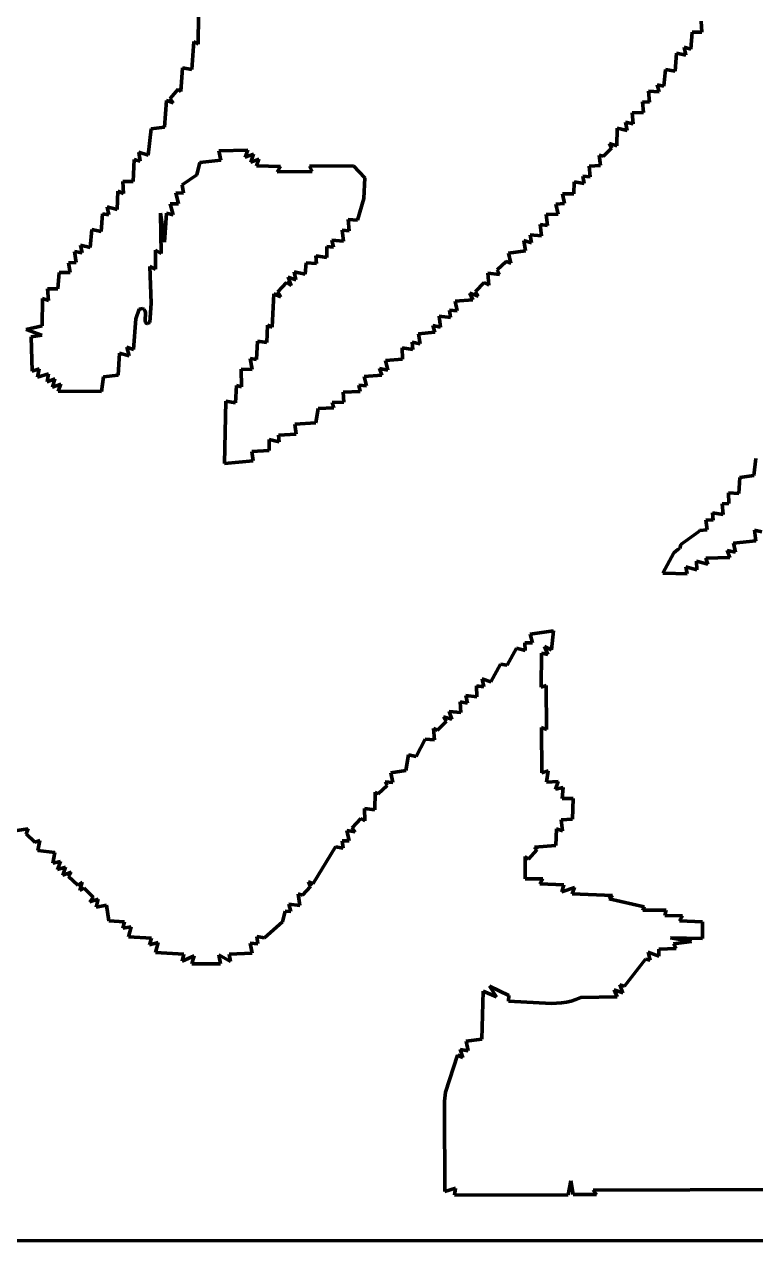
# Model space of a CAD drawing. Header units: millimetres. Extents: x 0 to 11.1, y 0 to 11.1.
# Drawn here: x 2.111 to 4.007, y 0 to 3.152 of the extents above; entities that cross this region are included whole.
import ezdxf

# ---------------------------------------------------------------- set-up
doc = ezdxf.new("R2010")
doc.units = ezdxf.units.MM
doc.layers.add('color#000000ff', color=7, linetype='CONTINUOUS', lineweight=100)
doc.layers.add('color#ffffffff', color=7, linetype='CONTINUOUS', lineweight=100)

msp = doc.modelspace()

# ---------------------------------------------------------------- linework, layer by layer
at = {"layer": 'color#000000ff'}
for p, q in [((2.5628, 3.1776), (2.5618, 3.1009)), ((3.8675, 3.1325), (3.8661, 3.1602)), ((3.839, 3.0881), (3.8425, 3.1321)), ((3.8425, 3.1321), (3.8675, 3.1325)), ((2.5502, 3.108), (2.545, 3.0353)), ((2.5618, 3.1009), (2.5502, 3.108)), ((3.8261, 3.0724), (3.8216, 3.0931)), ((3.8216, 3.0931), (3.839, 3.0881)), ((3.7983, 3.0312), (3.8024, 3.0777)), ((3.8024, 3.0777), (3.8261, 3.0724)), ((2.5213, 3.0397), (2.5171, 2.9787)), ((2.545, 3.0353), (2.5213, 3.0397)), ((3.7694, 2.9921), (3.7738, 3.0351)), ((3.7738, 3.0351), (3.7983, 3.0312)), ((3.7574, 2.9777), (3.7524, 2.9959)), ((3.7524, 2.9959), (3.7694, 2.9921)), ((2.51, 2.9847), (2.4891, 2.9604)), ((2.5171, 2.9787), (2.51, 2.9847)), ((3.7321, 2.9503), (3.7292, 2.9795)), ((3.7292, 2.9795), (3.7574, 2.9777)), ((2.4796, 2.9548), (2.4746, 2.8856)), ((2.4966, 2.949), (2.4796, 2.9548)), ((2.4891, 2.9604), (2.4966, 2.949)), ((3.7166, 2.9239), (3.7141, 2.9514)), ((3.7141, 2.9514), (3.7321, 2.9503)), ((3.6868, 2.9229), (3.7166, 2.9239)), ((3.6901, 2.8942), (3.6868, 2.9229)), ((2.4397, 2.8813), (2.4326, 2.8131)), ((2.4746, 2.8856), (2.4397, 2.8813)), ((3.6471, 2.8378), (3.6487, 2.883)), ((3.6487, 2.883), (3.6741, 2.8774)), ((3.6741, 2.8774), (3.6702, 2.8984)), ((3.6702, 2.8984), (3.6901, 2.8942)), ((3.634, 2.8317), (3.6283, 2.8437)), ((3.6283, 2.8437), (3.6471, 2.8378)), ((2.4326, 2.8131), (2.4084, 2.8208)), ((2.4084, 2.8208), (2.4118, 2.7981)), ((2.6156, 2.8248), (2.6909, 2.8263)), ((2.6206, 2.8006), (2.6156, 2.8248)), ((2.6909, 2.8263), (2.6837, 2.8083)), ((2.6837, 2.8083), (2.7049, 2.8161)), ((2.7049, 2.8161), (2.6981, 2.7952)), ((3.605, 2.7863), (3.6012, 2.8134)), ((3.6012, 2.8134), (3.6125, 2.8105)), ((3.6125, 2.8105), (3.634, 2.8317)), ((2.3962, 2.8025), (2.3929, 2.7448)), ((2.4118, 2.7981), (2.3962, 2.8025)), ((2.5588, 2.762), (2.566, 2.794)), ((2.566, 2.794), (2.6206, 2.8006)), ((2.6981, 2.7952), (2.7188, 2.8033)), ((2.7188, 2.8033), (2.7128, 2.7858)), ((2.7128, 2.7858), (2.7749, 2.7843)), ((2.7749, 2.7843), (2.7668, 2.7698)), ((2.8505, 2.7851), (2.9646, 2.7859)), ((2.8571, 2.7706), (2.8505, 2.7851)), ((2.9646, 2.7859), (2.9943, 2.7549)), ((3.5753, 2.7844), (3.605, 2.7863)), ((3.578, 2.7569), (3.5753, 2.7844)), ((2.3929, 2.7448), (2.3661, 2.7449)), ((2.3661, 2.7449), (2.3682, 2.7143)), ((2.52, 2.7364), (2.5588, 2.762)), ((2.7668, 2.7698), (2.8571, 2.7706)), ((2.9943, 2.7549), (2.9917, 2.7006)), ((3.5361, 2.7135), (3.5365, 2.7442)), ((3.5365, 2.7442), (3.5631, 2.7396)), ((3.5631, 2.7396), (3.5594, 2.7587)), ((3.5594, 2.7587), (3.578, 2.7569)), ((2.3538, 2.7196), (2.3522, 2.6723)), ((2.3682, 2.7143), (2.3538, 2.7196)), ((2.511, 2.6868), (2.504, 2.7153)), ((2.504, 2.7153), (2.5238, 2.7148)), ((2.5238, 2.7148), (2.52, 2.7364)), ((3.5061, 2.7129), (3.5361, 2.7135)), ((3.5116, 2.6882), (3.5061, 2.7129)), ((2.4969, 2.6583), (2.489, 2.6876)), ((2.489, 2.6876), (2.511, 2.6868)), ((2.9917, 2.7006), (2.9748, 2.6447)), ((3.4892, 2.6867), (3.5116, 2.6882)), ((3.4957, 2.6604), (3.4892, 2.6867)), ((2.3136, 2.661), (2.3107, 2.6157)), ((2.3306, 2.6585), (2.3136, 2.661)), ((2.3522, 2.6723), (2.3256, 2.6792)), ((2.3256, 2.6792), (2.3306, 2.6585)), ((2.466, 2.5584), (2.4639, 2.663)), ((2.4639, 2.663), (2.4726, 2.6018)), ((2.4745, 2.5881), (2.4797, 2.6633)), ((2.4797, 2.6633), (2.4969, 2.6583)), ((3.4639, 2.6594), (3.4957, 2.6604)), ((3.4675, 2.6311), (3.4639, 2.6594)), ((2.2865, 2.6205), (2.2815, 2.5744)), ((2.3107, 2.6157), (2.2865, 2.6205)), ((2.9537, 2.6176), (2.9349, 2.6188)), ((2.9349, 2.6188), (2.9383, 2.5903)), ((2.9748, 2.6447), (2.9508, 2.6467)), ((2.9508, 2.6467), (2.9537, 2.6176)), ((3.4517, 2.6041), (3.4484, 2.6336)), ((3.4484, 2.6336), (3.4675, 2.6311)), ((2.4726, 2.6018), (2.4745, 2.5881)), ((2.9383, 2.5903), (2.9087, 2.5932)), ((2.9087, 2.5932), (2.9129, 2.5745)), ((3.4104, 2.5651), (3.4061, 2.5922)), ((3.4061, 2.5922), (3.4261, 2.5858)), ((3.4261, 2.5858), (3.4225, 2.6064)), ((3.4225, 2.6064), (3.4517, 2.6041)), ((2.2612, 2.56), (2.2411, 2.5633)), ((2.2411, 2.5633), (2.2452, 2.535)), ((2.2815, 2.5744), (2.2569, 2.5802)), ((2.2569, 2.5802), (2.2612, 2.56)), ((2.4515, 2.5182), (2.4508, 2.5667)), ((2.4508, 2.5667), (2.466, 2.5584)), ((2.9129, 2.5745), (2.8951, 2.5766)), ((2.8951, 2.5766), (2.8957, 2.5479)), ((3.3669, 2.5593), (3.4104, 2.5651)), ((3.3729, 2.5332), (3.3669, 2.5593)), ((2.2452, 2.535), (2.2254, 2.5344)), ((2.2254, 2.5344), (2.2299, 2.5091)), ((2.4399, 2.4295), (2.4363, 2.5249)), ((2.4363, 2.5249), (2.4515, 2.5182)), ((2.8417, 2.5344), (2.8397, 2.5051)), ((2.8688, 2.5329), (2.8417, 2.5344)), ((2.8957, 2.5479), (2.8668, 2.552)), ((2.8668, 2.552), (2.8688, 2.5329)), ((3.3368, 2.5161), (3.3603, 2.5374)), ((3.3603, 2.5374), (3.3729, 2.5332)), ((2.2014, 2.5089), (2.1976, 2.4669)), ((2.2299, 2.5091), (2.2014, 2.5089)), ((2.8152, 2.4904), (2.7951, 2.497)), ((2.7951, 2.497), (2.8032, 2.4751)), ((2.8397, 2.5051), (2.811, 2.511)), ((2.811, 2.511), (2.8152, 2.4904)), ((3.3152, 2.4765), (3.3125, 2.5071)), ((3.3125, 2.5071), (3.3433, 2.5044)), ((3.3433, 2.5044), (3.3368, 2.5161)), ((2.1976, 2.4669), (2.1715, 2.4665)), ((2.1715, 2.4665), (2.1737, 2.4367)), ((2.7906, 2.4829), (2.7685, 2.4592)), ((2.7685, 2.4592), (2.7763, 2.4464)), ((2.8032, 2.4751), (2.7906, 2.4829)), ((3.2808, 2.46), (3.3038, 2.4836)), ((3.288, 2.448), (3.2808, 2.46)), ((3.3038, 2.4836), (3.3152, 2.4765)), ((2.1585, 2.442), (2.157, 2.3713)), ((2.1737, 2.4367), (2.1585, 2.442)), ((2.4367, 2.3797), (2.4399, 2.4295)), ((2.7579, 2.4542), (2.7536, 2.3671)), ((2.7763, 2.4464), (2.7579, 2.4542)), ((3.228, 2.435), (3.2741, 2.438)), ((3.2334, 2.4099), (3.228, 2.435)), ((3.2741, 2.438), (3.2663, 2.4555)), ((3.2663, 2.4555), (3.288, 2.448)), ((2.4005, 2.3893), (2.4092, 2.414)), ((2.4092, 2.414), (2.4187, 2.4156)), ((2.4187, 2.4156), (2.4203, 2.4148)), ((2.4203, 2.4148), (2.4217, 2.4138)), ((2.4217, 2.4138), (2.4237, 2.4111)), ((2.4237, 2.4111), (2.4252, 2.4059)), ((2.4252, 2.4059), (2.4246, 2.3839)), ((3.1899, 2.3672), (3.1871, 2.396)), ((3.1871, 2.396), (3.2161, 2.3923)), ((3.2161, 2.3923), (3.2136, 2.4114)), ((3.2136, 2.4114), (3.2334, 2.4099)), ((2.157, 2.3713), (2.1162, 2.3616)), ((2.3939, 2.3099), (2.4005, 2.3893)), ((2.4246, 2.3839), (2.425, 2.3809)), ((2.425, 2.3809), (2.426, 2.3787)), ((2.426, 2.3787), (2.4268, 2.378)), ((2.4268, 2.378), (2.4278, 2.3775)), ((2.4278, 2.3775), (2.429, 2.3773)), ((2.429, 2.3773), (2.4305, 2.3774)), ((2.4305, 2.3774), (2.4323, 2.3778)), ((2.4323, 2.3778), (2.4343, 2.3786)), ((2.4343, 2.3786), (2.4367, 2.3797)), ((2.7415, 2.3724), (2.7403, 2.3277)), ((2.7536, 2.3671), (2.7415, 2.3724)), ((3.1758, 2.3543), (3.1707, 2.3716)), ((3.1707, 2.3716), (3.1899, 2.3672)), ((2.1162, 2.3616), (2.1561, 2.3465)), ((2.1561, 2.3465), (2.1288, 2.3426)), ((2.1288, 2.3426), (2.1315, 2.2539)), ((3.1329, 2.3506), (3.1758, 2.3543)), ((3.1376, 2.3246), (3.1329, 2.3506)), ((2.3828, 2.2935), (2.3768, 2.3153)), ((2.3768, 2.3153), (2.3939, 2.3099)), ((2.7154, 2.3313), (2.7129, 2.2837)), ((2.7403, 2.3277), (2.7154, 2.3313)), ((3.0919, 2.285), (3.0905, 2.3136)), ((3.0905, 2.3136), (3.1187, 2.3093)), ((3.1187, 2.3093), (3.1171, 2.3285)), ((3.1171, 2.3285), (3.1376, 2.3246)), ((2.3543, 2.2433), (2.3575, 2.3003)), ((2.3575, 2.3003), (2.3828, 2.2935)), ((2.7129, 2.2837), (2.6966, 2.2863)), ((2.6966, 2.2863), (2.702, 2.2582)), ((3.0475, 2.2812), (3.0919, 2.285)), ((3.0532, 2.2562), (3.0475, 2.2812)), ((2.1315, 2.2539), (2.1494, 2.2597)), ((2.1494, 2.2597), (2.1449, 2.2381)), ((2.1449, 2.2381), (2.1738, 2.2467)), ((2.1738, 2.2467), (2.1699, 2.2256)), ((2.311, 2.2006), (2.3167, 2.2391)), ((2.3167, 2.2391), (2.3543, 2.2433)), ((2.702, 2.2582), (2.6734, 2.2588)), ((2.6734, 2.2588), (2.6744, 2.2129)), ((2.992, 2.2398), (3.0381, 2.2435)), ((2.9982, 2.2155), (2.992, 2.2398)), ((3.0381, 2.2435), (3.0322, 2.2608)), ((3.0322, 2.2608), (3.0532, 2.2562)), ((2.1699, 2.2256), (2.1903, 2.2339)), ((2.1903, 2.2339), (2.1842, 2.2122)), ((2.1842, 2.2122), (2.2057, 2.2199)), ((2.2057, 2.2199), (2.1986, 2.2017)), ((2.6616, 2.2162), (2.6583, 2.1712)), ((2.6744, 2.2129), (2.6616, 2.2162)), ((2.9821, 2.2004), (2.9781, 2.2175)), ((2.9781, 2.2175), (2.9982, 2.2155)), ((2.1986, 2.2017), (2.311, 2.2006)), ((2.6337, 2.1759), (2.6299, 2.0143)), ((2.6583, 2.1712), (2.6337, 2.1759)), ((2.9376, 2.1991), (2.9821, 2.2004)), ((2.9398, 2.173), (2.9376, 2.1991)), ((2.8672, 2.1198), (2.8728, 2.1564)), ((2.8728, 2.1564), (2.9137, 2.1582)), ((2.9094, 2.1723), (2.9398, 2.173)), ((2.9137, 2.1582), (2.9094, 2.1723)), ((2.8123, 2.1158), (2.8672, 2.1198)), ((2.8158, 2.0905), (2.8123, 2.1158)), ((2.7704, 2.0873), (2.8158, 2.0905)), ((2.7722, 2.0702), (2.7704, 2.0873)), ((2.7456, 2.0478), (2.7457, 2.0768)), ((2.7457, 2.0768), (2.7722, 2.0702)), ((2.6299, 2.0143), (2.7042, 2.0213)), ((2.7006, 2.0449), (2.7456, 2.0478)), ((2.7042, 2.0213), (2.7006, 2.0449)), ((4.0074, 2.0275), (4.0023, 1.9828)), ((3.9664, 1.9782), (3.964, 1.9367)), ((4.0023, 1.9828), (3.9664, 1.9782)), ((3.964, 1.9367), (3.9369, 1.9382)), ((3.9369, 1.9382), (3.9378, 1.9101)), ((3.9378, 1.9101), (3.9202, 1.9097)), ((3.9202, 1.9097), (3.9234, 1.8819)), ((3.8968, 1.8674), (3.8782, 1.8681)), ((3.8782, 1.8681), (3.8819, 1.8422)), ((3.9234, 1.8819), (3.8956, 1.8866)), ((3.8956, 1.8866), (3.8968, 1.8674)), ((3.8595, 1.8367), (3.8133, 1.8045)), ((3.8617, 1.8406), (3.8595, 1.8367)), ((3.8819, 1.8422), (3.8617, 1.8406)), ((4.0074, 1.8134), (4.0041, 1.8412)), ((4.0041, 1.8412), (4.023, 1.8368)), ((3.8133, 1.8045), (3.8107, 1.7936)), ((3.9503, 1.8079), (4.0074, 1.8134)), ((3.9554, 1.7846), (3.9503, 1.8079)), ((3.7948, 1.7826), (3.7668, 1.7298)), ((3.8056, 1.791), (3.7948, 1.7826)), ((3.8107, 1.7936), (3.8056, 1.791)), ((3.8781, 1.7691), (3.94, 1.7709)), ((3.8836, 1.753), (3.8781, 1.7691)), ((3.94, 1.7709), (3.9338, 1.7887)), ((3.9338, 1.7887), (3.9554, 1.7846)), ((3.8299, 1.7281), (3.8262, 1.7462)), ((3.8262, 1.7462), (3.8546, 1.7386)), ((3.8546, 1.7386), (3.854, 1.7609)), ((3.854, 1.7609), (3.8836, 1.753)), ((3.7668, 1.7298), (3.7702, 1.7297)), ((3.7702, 1.7297), (3.8299, 1.7281)), ((3.4828, 1.5809), (3.4224, 1.5717)), ((3.4779, 1.5316), (3.4828, 1.5809)), ((3.4288, 1.5497), (3.4086, 1.5493)), ((3.4086, 1.5493), (3.41, 1.5297)), ((3.4224, 1.5717), (3.4288, 1.5497)), ((3.3873, 1.5356), (3.3629, 1.4912)), ((3.41, 1.5297), (3.3873, 1.5356)), ((3.451, 1.4343), (3.4519, 1.5227)), ((3.4519, 1.5227), (3.4687, 1.5194)), ((3.4687, 1.5194), (3.4601, 1.5398)), ((3.4601, 1.5398), (3.4779, 1.5316)), ((3.346, 1.4945), (3.3209, 1.4485)), ((3.3629, 1.4912), (3.346, 1.4945)), ((3.3209, 1.4485), (3.2982, 1.4557)), ((3.2982, 1.4557), (3.3026, 1.435)), ((3.3026, 1.435), (3.2839, 1.4379)), ((3.2839, 1.4379), (3.2846, 1.4093)), ((3.4646, 1.4389), (3.451, 1.4343)), ((3.465, 1.3246), (3.4646, 1.4389)), ((3.2604, 1.3934), (3.2409, 1.3969)), ((3.2409, 1.3969), (3.2429, 1.3686)), ((3.2846, 1.4093), (3.2555, 1.4128)), ((3.2555, 1.4128), (3.2604, 1.3934)), ((3.2192, 1.3514), (3.1978, 1.3576)), ((3.1978, 1.3576), (3.205, 1.3454)), ((3.2429, 1.3686), (3.2128, 1.3713)), ((3.2128, 1.3713), (3.2192, 1.3514)), ((3.1822, 1.3232), (3.1717, 1.3273)), ((3.1717, 1.3273), (3.1747, 1.2982)), ((3.205, 1.3454), (3.1822, 1.3232)), ((3.4529, 1.2129), (3.452, 1.3299)), ((3.452, 1.3299), (3.465, 1.3246)), ((3.1507, 1.2995), (3.127, 1.2548)), ((3.1747, 1.2982), (3.1507, 1.2995)), ((3.1071, 1.2588), (3.1001, 1.2184)), ((3.127, 1.2548), (3.1071, 1.2588)), ((3.1001, 1.2184), (3.0618, 1.2127)), ((3.0618, 1.2127), (3.0665, 1.1871)), ((3.4696, 1.218), (3.4529, 1.2129)), ((3.4652, 1.1884), (3.4696, 1.218)), ((3.0516, 1.1793), (3.0287, 1.1578)), ((3.0665, 1.1871), (3.0471, 1.1896)), ((3.0471, 1.1896), (3.0516, 1.1793)), ((3.4955, 1.1899), (3.4652, 1.1884)), ((3.4884, 1.1702), (3.4955, 1.1899)), ((3.5086, 1.1744), (3.4884, 1.1702)), ((3.5053, 1.1461), (3.5086, 1.1744)), ((3.0206, 1.162), (3.0197, 1.1167)), ((3.0287, 1.1578), (3.0206, 1.162)), ((3.5343, 1.1461), (3.5053, 1.1461)), ((3.5326, 1.0925), (3.5343, 1.1461)), ((3.0197, 1.1167), (2.9928, 1.12)), ((2.9928, 1.12), (2.9937, 1.0885)), ((2.9834, 1.0939), (2.9615, 1.0703)), ((2.9937, 1.0885), (2.9834, 1.0939)), ((3.5032, 1.091), (3.5326, 1.0925)), ((3.5063, 1.0623), (3.5032, 1.091)), ((2.1212, 1.0676), (2.0916, 1.0629)), ((2.116, 1.0545), (2.1212, 1.0676)), ((2.138, 1.0327), (2.116, 1.0545)), ((2.9686, 1.0597), (2.9477, 1.063)), ((2.9477, 1.063), (2.9531, 1.036)), ((2.9615, 1.0703), (2.9686, 1.0597)), ((3.4896, 1.0246), (3.4914, 1.0672)), ((3.4914, 1.0672), (3.5063, 1.0623)), ((2.1511, 1.0368), (2.138, 1.0327)), ((2.1461, 1.0111), (2.1511, 1.0368)), ((2.1901, 1.0056), (2.1461, 1.0111)), ((2.9182, 1.0203), (2.8597, 0.9256)), ((2.9377, 1.0172), (2.9182, 1.0203)), ((2.9531, 1.036), (2.9348, 1.0361)), ((2.9348, 1.0361), (2.9377, 1.0172)), ((3.4183, 0.9891), (3.4404, 1.0128)), ((3.4337, 1.0201), (3.4896, 1.0246)), ((3.4404, 1.0128), (3.4337, 1.0201)), ((2.1847, 0.9781), (2.1901, 1.0056)), ((2.2052, 0.9831), (2.1847, 0.9781)), ((2.1974, 0.9619), (2.2052, 0.9831)), ((3.4096, 0.9374), (3.4097, 0.9955)), ((3.4097, 0.9955), (3.4183, 0.9891)), ((2.2181, 0.9677), (2.1974, 0.9619)), ((2.2111, 0.9473), (2.2181, 0.9677)), ((2.2326, 0.9554), (2.2111, 0.9473)), ((2.226, 0.9436), (2.2326, 0.9554)), ((2.2498, 0.9216), (2.226, 0.9436)), ((2.261, 0.9295), (2.2498, 0.9216)), ((2.255, 0.9072), (2.261, 0.9295)), ((2.8532, 0.9183), (2.8322, 0.8952)), ((2.8597, 0.9256), (2.8483, 0.9301)), ((2.8483, 0.9301), (2.8532, 0.9183)), ((3.4557, 0.9375), (3.4096, 0.9374)), ((3.4476, 0.9245), (3.4557, 0.9375)), ((3.5097, 0.9224), (3.4476, 0.9245)), ((3.5047, 0.9038), (3.5097, 0.9224)), ((3.5375, 0.9152), (3.5047, 0.9038)), ((3.5318, 0.8991), (3.5375, 0.9152)), ((2.2661, 0.9134), (2.255, 0.9072)), ((2.2892, 0.8905), (2.2661, 0.9134)), ((2.2809, 0.8782), (2.2892, 0.8905)), ((2.3024, 0.8849), (2.2809, 0.8782)), ((2.2976, 0.8641), (2.3024, 0.8849)), ((2.8322, 0.8952), (2.8208, 0.8987)), ((2.8208, 0.8987), (2.8253, 0.869)), ((3.6363, 0.8949), (3.5318, 0.8991)), ((3.6272, 0.8857), (3.6363, 0.8949)), ((3.7181, 0.8652), (3.6272, 0.8857)), ((2.3242, 0.8699), (2.2976, 0.8641)), ((2.3302, 0.8289), (2.3242, 0.8699)), ((2.7875, 0.8543), (2.7803, 0.8261)), ((2.802, 0.8532), (2.7875, 0.8543)), ((2.8253, 0.869), (2.7969, 0.8725)), ((2.7969, 0.8725), (2.802, 0.8532)), ((3.7146, 0.8565), (3.7181, 0.8652)), ((3.7162, 0.8565), (3.7146, 0.8565)), ((3.7752, 0.8569), (3.7162, 0.8565)), ((3.7721, 0.8428), (3.7752, 0.8569)), ((2.371, 0.8266), (2.3302, 0.8289)), ((2.3668, 0.8095), (2.371, 0.8266)), ((2.7803, 0.8261), (2.7342, 0.7845)), ((3.8179, 0.8423), (3.7721, 0.8428)), ((3.8096, 0.829), (3.8179, 0.8423)), ((3.8699, 0.8261), (3.8096, 0.829)), ((3.8696, 0.7828), (3.8699, 0.8261)), ((2.3883, 0.8134), (2.3668, 0.8095)), ((2.381, 0.7878), (2.3883, 0.8134)), ((2.4411, 0.7836), (2.381, 0.7878)), ((2.4357, 0.7669), (2.4411, 0.7836)), ((2.4582, 0.7725), (2.4357, 0.7669)), ((2.4515, 0.7466), (2.4582, 0.7725)), ((2.7167, 0.7692), (2.6971, 0.7707)), ((2.6971, 0.7707), (2.7021, 0.7455)), ((2.7342, 0.7845), (2.714, 0.7881)), ((2.714, 0.7881), (2.7167, 0.7692)), ((3.756, 0.7558), (3.8013, 0.7568)), ((3.841, 0.7751), (3.7863, 0.7852)), ((3.7863, 0.7852), (3.8696, 0.7828)), ((3.794, 0.7697), (3.841, 0.7751)), ((3.8013, 0.7568), (3.794, 0.7697)), ((2.5249, 0.7422), (2.4515, 0.7466)), ((2.5204, 0.7241), (2.5249, 0.7422)), ((2.5517, 0.7379), (2.5204, 0.7241)), ((2.5456, 0.7175), (2.5517, 0.7379)), ((2.6456, 0.7231), (2.6157, 0.7408)), ((2.6157, 0.7408), (2.6196, 0.7174)), ((2.7021, 0.7455), (2.6418, 0.7427)), ((2.6418, 0.7427), (2.6456, 0.7231)), ((3.6675, 0.6593), (3.7214, 0.7294)), ((3.7214, 0.7294), (3.7338, 0.7267)), ((3.7338, 0.7267), (3.7287, 0.7477)), ((3.7287, 0.7477), (3.7566, 0.7375)), ((3.7566, 0.7375), (3.756, 0.7558)), ((2.6196, 0.7174), (2.5456, 0.7175)), ((3.6627, 0.6422), (3.6553, 0.6632)), ((3.6553, 0.6632), (3.6675, 0.6593)), ((3.2976, 0.5223), (3.3007, 0.6464)), ((3.3007, 0.6464), (3.3356, 0.6321)), ((3.3356, 0.6321), (3.3173, 0.6597)), ((3.3173, 0.6597), (3.3678, 0.6353)), ((3.3678, 0.6353), (3.3665, 0.6207)), ((3.5538, 0.6298), (3.6487, 0.6322)), ((3.6487, 0.6322), (3.6406, 0.6504)), ((3.6406, 0.6504), (3.6627, 0.6422)), ((3.3665, 0.6207), (3.4778, 0.6143)), ((3.4778, 0.6143), (3.5037, 0.616)), ((3.5037, 0.616), (3.5165, 0.618)), ((3.5165, 0.618), (3.5291, 0.6209)), ((3.5291, 0.6209), (3.5415, 0.6248)), ((3.5415, 0.6248), (3.5538, 0.6298)), ((3.2565, 0.5172), (3.2976, 0.5223)), ((3.2617, 0.492), (3.2565, 0.5172)), ((3.2034, 0.3851), (3.2344, 0.4805)), ((3.2344, 0.4805), (3.2481, 0.4751)), ((3.2481, 0.4751), (3.2412, 0.4955)), ((3.2412, 0.4955), (3.2617, 0.492)), ((3.2003, 0.3615), (3.2034, 0.3851)), ((3.2005, 0.347), (3.2003, 0.3615)), ((3.2016, 0.1278), (3.2005, 0.347)), ((3.2293, 0.136), (3.2016, 0.1278)), ((3.2262, 0.1179), (3.2293, 0.136)), ((3.5278, 0.1551), (3.5213, 0.1192)), ((3.5342, 0.1194), (3.5278, 0.1551)), ((4.1922, 0.133), (3.5858, 0.1313)), ((3.5858, 0.1313), (3.5948, 0.1195)), ((3.5213, 0.1192), (3.2262, 0.1179)), ((3.5358, 0.1194), (3.5342, 0.1194)), ((3.5948, 0.1195), (3.5358, 0.1194))]:
    msp.add_line(p, q, dxfattribs=at)
at = {"layer": 'color#ffffffff'}
for p, q in [((2.5618, 3.1009), (2.5628, 3.1776)), ((3.8661, 3.1602), (3.8675, 3.1325)), ((3.8425, 3.1321), (3.839, 3.0881)), ((3.8675, 3.1325), (3.8425, 3.1321)), ((2.545, 3.0353), (2.5502, 3.108)), ((2.5502, 3.108), (2.5618, 3.1009)), ((3.839, 3.0881), (3.8216, 3.0931)), ((3.8216, 3.0931), (3.8261, 3.0724)), ((3.8024, 3.0777), (3.7983, 3.0312)), ((3.8261, 3.0724), (3.8024, 3.0777)), ((2.5171, 2.9787), (2.5213, 3.0397)), ((2.5213, 3.0397), (2.545, 3.0353)), ((3.7738, 3.0351), (3.7694, 2.9921)), ((3.7983, 3.0312), (3.7738, 3.0351)), ((3.7694, 2.9921), (3.7524, 2.9959)), ((3.7524, 2.9959), (3.7574, 2.9777)), ((2.4891, 2.9604), (2.51, 2.9847)), ((2.51, 2.9847), (2.5171, 2.9787)), ((3.7574, 2.9777), (3.7292, 2.9795)), ((3.7292, 2.9795), (3.7321, 2.9503)), ((2.4746, 2.8856), (2.4796, 2.9548)), ((2.4796, 2.9548), (2.4966, 2.949)), ((2.4966, 2.949), (2.4891, 2.9604)), ((3.7321, 2.9503), (3.7141, 2.9514)), ((3.7141, 2.9514), (3.7166, 2.9239)), ((3.7166, 2.9239), (3.6868, 2.9229)), ((3.6868, 2.9229), (3.6901, 2.8942)), ((2.4326, 2.8131), (2.4397, 2.8813)), ((2.4397, 2.8813), (2.4746, 2.8856)), ((3.6487, 2.883), (3.6471, 2.8378)), ((3.6741, 2.8774), (3.6487, 2.883)), ((3.6901, 2.8942), (3.6702, 2.8984)), ((3.6702, 2.8984), (3.6741, 2.8774)), ((3.6471, 2.8378), (3.6283, 2.8437)), ((3.6283, 2.8437), (3.634, 2.8317)), ((2.4118, 2.7981), (2.4084, 2.8208)), ((2.4084, 2.8208), (2.4326, 2.8131)), ((2.6909, 2.8263), (2.6156, 2.8248)), ((2.6156, 2.8248), (2.6206, 2.8006)), ((2.6837, 2.8083), (2.6909, 2.8263)), ((2.7049, 2.8161), (2.6837, 2.8083)), ((2.6981, 2.7952), (2.7049, 2.8161)), ((3.6125, 2.8105), (3.6012, 2.8134)), ((3.6012, 2.8134), (3.605, 2.7863)), ((3.634, 2.8317), (3.6125, 2.8105)), ((2.3929, 2.7448), (2.3962, 2.8025)), ((2.3962, 2.8025), (2.4118, 2.7981)), ((2.566, 2.794), (2.5588, 2.762)), ((2.6206, 2.8006), (2.566, 2.794)), ((2.7188, 2.8033), (2.6981, 2.7952)), ((2.7128, 2.7858), (2.7188, 2.8033)), ((2.7749, 2.7843), (2.7128, 2.7858)), ((2.7668, 2.7698), (2.7749, 2.7843)), ((2.9646, 2.7859), (2.8505, 2.7851)), ((2.8505, 2.7851), (2.8571, 2.7706)), ((2.9943, 2.7549), (2.9646, 2.7859)), ((3.605, 2.7863), (3.5753, 2.7844)), ((3.5753, 2.7844), (3.578, 2.7569)), ((2.3682, 2.7143), (2.3661, 2.7449)), ((2.3661, 2.7449), (2.3929, 2.7448)), ((2.5588, 2.762), (2.52, 2.7364)), ((2.8571, 2.7706), (2.7668, 2.7698)), ((2.9917, 2.7006), (2.9943, 2.7549)), ((3.5365, 2.7442), (3.5361, 2.7135)), ((3.5631, 2.7396), (3.5365, 2.7442)), ((3.578, 2.7569), (3.5594, 2.7587)), ((3.5594, 2.7587), (3.5631, 2.7396)), ((2.3522, 2.6723), (2.3538, 2.7196)), ((2.3538, 2.7196), (2.3682, 2.7143)), ((2.5238, 2.7148), (2.504, 2.7153)), ((2.504, 2.7153), (2.511, 2.6868)), ((2.52, 2.7364), (2.5238, 2.7148)), ((3.5361, 2.7135), (3.5061, 2.7129)), ((3.5061, 2.7129), (3.5116, 2.6882)), ((2.511, 2.6868), (2.489, 2.6876)), ((2.489, 2.6876), (2.4969, 2.6583)), ((2.9748, 2.6447), (2.9917, 2.7006)), ((3.5116, 2.6882), (3.4892, 2.6867)), ((3.4892, 2.6867), (3.4957, 2.6604)), ((2.3107, 2.6157), (2.3136, 2.661)), ((2.3136, 2.661), (2.3306, 2.6585)), ((2.3306, 2.6585), (2.3256, 2.6792)), ((2.3256, 2.6792), (2.3522, 2.6723)), ((2.4726, 2.6018), (2.4639, 2.663)), ((2.4639, 2.663), (2.466, 2.5584)), ((2.4797, 2.6633), (2.4745, 2.5881)), ((2.4969, 2.6583), (2.4797, 2.6633)), ((3.4957, 2.6604), (3.4639, 2.6594)), ((3.4639, 2.6594), (3.4675, 2.6311)), ((2.2815, 2.5744), (2.2865, 2.6205)), ((2.2865, 2.6205), (2.3107, 2.6157)), ((2.9383, 2.5903), (2.9349, 2.6188)), ((2.9349, 2.6188), (2.9537, 2.6176)), ((2.9537, 2.6176), (2.9508, 2.6467)), ((2.9508, 2.6467), (2.9748, 2.6447)), ((3.4675, 2.6311), (3.4484, 2.6336)), ((3.4484, 2.6336), (3.4517, 2.6041)), ((2.4745, 2.5881), (2.4726, 2.6018)), ((2.9129, 2.5745), (2.9087, 2.5932)), ((2.9087, 2.5932), (2.9383, 2.5903)), ((3.4261, 2.5858), (3.4061, 2.5922)), ((3.4061, 2.5922), (3.4104, 2.5651)), ((3.4517, 2.6041), (3.4225, 2.6064)), ((3.4225, 2.6064), (3.4261, 2.5858)), ((2.2452, 2.535), (2.2411, 2.5633)), ((2.2411, 2.5633), (2.2612, 2.56)), ((2.2612, 2.56), (2.2569, 2.5802)), ((2.2569, 2.5802), (2.2815, 2.5744)), ((2.466, 2.5584), (2.4508, 2.5667)), ((2.4508, 2.5667), (2.4515, 2.5182)), ((2.8957, 2.5479), (2.8951, 2.5766)), ((2.8951, 2.5766), (2.9129, 2.5745)), ((3.4104, 2.5651), (3.3669, 2.5593)), ((3.3669, 2.5593), (3.3729, 2.5332)), ((2.2254, 2.5344), (2.2452, 2.535)), ((2.2299, 2.5091), (2.2254, 2.5344)), ((2.4515, 2.5182), (2.4363, 2.5249)), ((2.4363, 2.5249), (2.4399, 2.4295)), ((2.8397, 2.5051), (2.8417, 2.5344)), ((2.8417, 2.5344), (2.8688, 2.5329)), ((2.8688, 2.5329), (2.8668, 2.552)), ((2.8668, 2.552), (2.8957, 2.5479)), ((3.3603, 2.5374), (3.3368, 2.5161)), ((3.3729, 2.5332), (3.3603, 2.5374)), ((2.1976, 2.4669), (2.2014, 2.5089)), ((2.2014, 2.5089), (2.2299, 2.5091)), ((2.8032, 2.4751), (2.7951, 2.497)), ((2.7951, 2.497), (2.8152, 2.4904)), ((2.8152, 2.4904), (2.811, 2.511)), ((2.811, 2.511), (2.8397, 2.5051)), ((3.3433, 2.5044), (3.3125, 2.5071)), ((3.3125, 2.5071), (3.3152, 2.4765)), ((3.3368, 2.5161), (3.3433, 2.5044)), ((2.1715, 2.4665), (2.1976, 2.4669)), ((2.1737, 2.4367), (2.1715, 2.4665)), ((2.7685, 2.4592), (2.7906, 2.4829)), ((2.7763, 2.4464), (2.7685, 2.4592)), ((2.7906, 2.4829), (2.8032, 2.4751)), ((3.3038, 2.4836), (3.2808, 2.46)), ((3.2808, 2.46), (3.288, 2.448)), ((3.3152, 2.4765), (3.3038, 2.4836)), ((2.157, 2.3713), (2.1585, 2.442)), ((2.1585, 2.442), (2.1737, 2.4367)), ((2.4399, 2.4295), (2.4367, 2.3797)), ((2.7536, 2.3671), (2.7579, 2.4542)), ((2.7579, 2.4542), (2.7763, 2.4464)), ((3.2741, 2.438), (3.228, 2.435)), ((3.228, 2.435), (3.2334, 2.4099)), ((3.288, 2.448), (3.2663, 2.4555)), ((3.2663, 2.4555), (3.2741, 2.438)), ((2.4092, 2.414), (2.4005, 2.3893)), ((2.4187, 2.4156), (2.4092, 2.414)), ((2.4203, 2.4148), (2.4187, 2.4156)), ((2.4217, 2.4138), (2.4203, 2.4148)), ((2.4237, 2.4111), (2.4217, 2.4138)), ((2.4252, 2.4059), (2.4237, 2.4111)), ((2.4246, 2.3839), (2.4252, 2.4059)), ((3.2161, 2.3923), (3.1871, 2.396)), ((3.1871, 2.396), (3.1899, 2.3672)), ((3.2334, 2.4099), (3.2136, 2.4114)), ((3.2136, 2.4114), (3.2161, 2.3923)), ((2.1162, 2.3616), (2.157, 2.3713)), ((2.4005, 2.3893), (2.3939, 2.3099)), ((2.425, 2.3809), (2.4246, 2.3839)), ((2.426, 2.3787), (2.425, 2.3809)), ((2.4268, 2.378), (2.426, 2.3787)), ((2.4278, 2.3775), (2.4268, 2.378)), ((2.429, 2.3773), (2.4278, 2.3775)), ((2.4305, 2.3774), (2.429, 2.3773)), ((2.4323, 2.3778), (2.4305, 2.3774)), ((2.4343, 2.3786), (2.4323, 2.3778)), ((2.4367, 2.3797), (2.4343, 2.3786)), ((2.7403, 2.3277), (2.7415, 2.3724)), ((2.7415, 2.3724), (2.7536, 2.3671)), ((3.1899, 2.3672), (3.1707, 2.3716)), ((3.1707, 2.3716), (3.1758, 2.3543)), ((2.1561, 2.3465), (2.1162, 2.3616)), ((2.1288, 2.3426), (2.1561, 2.3465)), ((2.1315, 2.2539), (2.1288, 2.3426)), ((3.1758, 2.3543), (3.1329, 2.3506)), ((3.1329, 2.3506), (3.1376, 2.3246)), ((2.3939, 2.3099), (2.3768, 2.3153)), ((2.3768, 2.3153), (2.3828, 2.2935)), ((2.7129, 2.2837), (2.7154, 2.3313)), ((2.7154, 2.3313), (2.7403, 2.3277)), ((3.1187, 2.3093), (3.0905, 2.3136)), ((3.0905, 2.3136), (3.0919, 2.285)), ((3.1376, 2.3246), (3.1171, 2.3285)), ((3.1171, 2.3285), (3.1187, 2.3093)), ((2.3575, 2.3003), (2.3543, 2.2433)), ((2.3828, 2.2935), (2.3575, 2.3003)), ((2.702, 2.2582), (2.6966, 2.2863)), ((2.6966, 2.2863), (2.7129, 2.2837)), ((3.0919, 2.285), (3.0475, 2.2812)), ((3.0475, 2.2812), (3.0532, 2.2562)), ((2.1494, 2.2597), (2.1315, 2.2539)), ((2.1449, 2.2381), (2.1494, 2.2597)), ((2.1738, 2.2467), (2.1449, 2.2381)), ((2.1699, 2.2256), (2.1738, 2.2467)), ((2.3167, 2.2391), (2.311, 2.2006)), ((2.3543, 2.2433), (2.3167, 2.2391)), ((2.6744, 2.2129), (2.6734, 2.2588)), ((2.6734, 2.2588), (2.702, 2.2582)), ((3.0381, 2.2435), (2.992, 2.2398)), ((2.992, 2.2398), (2.9982, 2.2155)), ((3.0532, 2.2562), (3.0322, 2.2608)), ((3.0322, 2.2608), (3.0381, 2.2435)), ((2.1903, 2.2339), (2.1699, 2.2256)), ((2.1842, 2.2122), (2.1903, 2.2339)), ((2.2057, 2.2199), (2.1842, 2.2122)), ((2.1986, 2.2017), (2.2057, 2.2199)), ((2.6583, 2.1712), (2.6616, 2.2162)), ((2.6616, 2.2162), (2.6744, 2.2129)), ((2.9982, 2.2155), (2.9781, 2.2175)), ((2.9781, 2.2175), (2.9821, 2.2004)), ((2.311, 2.2006), (2.1986, 2.2017)), ((2.6299, 2.0143), (2.6337, 2.1759)), ((2.6337, 2.1759), (2.6583, 2.1712)), ((2.9821, 2.2004), (2.9376, 2.1991)), ((2.9376, 2.1991), (2.9398, 2.173)), ((2.8728, 2.1564), (2.8672, 2.1198)), ((2.9137, 2.1582), (2.8728, 2.1564)), ((2.9398, 2.173), (2.9094, 2.1723)), ((2.9094, 2.1723), (2.9137, 2.1582)), ((2.8672, 2.1198), (2.8123, 2.1158)), ((2.8123, 2.1158), (2.8158, 2.0905)), ((2.8158, 2.0905), (2.7704, 2.0873)), ((2.7704, 2.0873), (2.7722, 2.0702)), ((2.7457, 2.0768), (2.7456, 2.0478)), ((2.7722, 2.0702), (2.7457, 2.0768)), ((2.7042, 2.0213), (2.6299, 2.0143)), ((2.7456, 2.0478), (2.7006, 2.0449)), ((2.7006, 2.0449), (2.7042, 2.0213)), ((4.0023, 1.9828), (4.0074, 2.0275)), ((3.964, 1.9367), (3.9664, 1.9782)), ((3.9664, 1.9782), (4.0023, 1.9828)), ((3.9378, 1.9101), (3.9369, 1.9382)), ((3.9369, 1.9382), (3.964, 1.9367)), ((3.9202, 1.9097), (3.9378, 1.9101)), ((3.9234, 1.8819), (3.9202, 1.9097)), ((3.8819, 1.8422), (3.8782, 1.8681)), ((3.8782, 1.8681), (3.8968, 1.8674)), ((3.8968, 1.8674), (3.8956, 1.8866)), ((3.8956, 1.8866), (3.9234, 1.8819)), ((3.8133, 1.8045), (3.8595, 1.8367)), ((3.8595, 1.8367), (3.8617, 1.8406)), ((3.8617, 1.8406), (3.8819, 1.8422)), ((4.023, 1.8368), (4.0041, 1.8412)), ((4.0041, 1.8412), (4.0074, 1.8134)), ((3.8107, 1.7936), (3.8133, 1.8045)), ((4.0074, 1.8134), (3.9503, 1.8079)), ((3.9503, 1.8079), (3.9554, 1.7846)), ((3.7668, 1.7298), (3.7948, 1.7826)), ((3.7948, 1.7826), (3.8056, 1.791)), ((3.8056, 1.791), (3.8107, 1.7936)), ((3.94, 1.7709), (3.8781, 1.7691)), ((3.8781, 1.7691), (3.8836, 1.753)), ((3.9554, 1.7846), (3.9338, 1.7887)), ((3.9338, 1.7887), (3.94, 1.7709)), ((3.8546, 1.7386), (3.8262, 1.7462)), ((3.8262, 1.7462), (3.8299, 1.7281)), ((3.8836, 1.753), (3.854, 1.7609)), ((3.854, 1.7609), (3.8546, 1.7386)), ((3.7702, 1.7297), (3.7668, 1.7298)), ((3.8299, 1.7281), (3.7702, 1.7297)), ((3.4224, 1.5717), (3.4828, 1.5809)), ((3.4828, 1.5809), (3.4779, 1.5316)), ((3.4086, 1.5493), (3.4288, 1.5497)), ((3.41, 1.5297), (3.4086, 1.5493)), ((3.4288, 1.5497), (3.4224, 1.5717)), ((3.3629, 1.4912), (3.3873, 1.5356)), ((3.3873, 1.5356), (3.41, 1.5297)), ((3.4519, 1.5227), (3.451, 1.4343)), ((3.4687, 1.5194), (3.4519, 1.5227)), ((3.4779, 1.5316), (3.4601, 1.5398)), ((3.4601, 1.5398), (3.4687, 1.5194)), ((3.3209, 1.4485), (3.346, 1.4945)), ((3.346, 1.4945), (3.3629, 1.4912)), ((3.3026, 1.435), (3.2982, 1.4557)), ((3.2982, 1.4557), (3.3209, 1.4485)), ((3.2846, 1.4093), (3.2839, 1.4379)), ((3.2839, 1.4379), (3.3026, 1.435)), ((3.451, 1.4343), (3.4646, 1.4389)), ((3.4646, 1.4389), (3.465, 1.3246)), ((3.2429, 1.3686), (3.2409, 1.3969)), ((3.2409, 1.3969), (3.2604, 1.3934)), ((3.2604, 1.3934), (3.2555, 1.4128)), ((3.2555, 1.4128), (3.2846, 1.4093)), ((3.205, 1.3454), (3.1978, 1.3576)), ((3.1978, 1.3576), (3.2192, 1.3514)), ((3.2192, 1.3514), (3.2128, 1.3713)), ((3.2128, 1.3713), (3.2429, 1.3686)), ((3.1747, 1.2982), (3.1717, 1.3273)), ((3.1717, 1.3273), (3.1822, 1.3232)), ((3.1822, 1.3232), (3.205, 1.3454)), ((3.465, 1.3246), (3.452, 1.3299)), ((3.452, 1.3299), (3.4529, 1.2129)), ((3.127, 1.2548), (3.1507, 1.2995)), ((3.1507, 1.2995), (3.1747, 1.2982)), ((3.1001, 1.2184), (3.1071, 1.2588)), ((3.1071, 1.2588), (3.127, 1.2548)), ((3.0618, 1.2127), (3.1001, 1.2184)), ((3.0665, 1.1871), (3.0618, 1.2127)), ((3.4529, 1.2129), (3.4696, 1.218)), ((3.4696, 1.218), (3.4652, 1.1884)), ((3.0287, 1.1578), (3.0516, 1.1793)), ((3.0516, 1.1793), (3.0471, 1.1896)), ((3.0471, 1.1896), (3.0665, 1.1871)), ((3.4652, 1.1884), (3.4955, 1.1899)), ((3.4955, 1.1899), (3.4884, 1.1702)), ((3.4884, 1.1702), (3.5086, 1.1744)), ((3.5086, 1.1744), (3.5053, 1.1461)), ((3.0197, 1.1167), (3.0206, 1.162)), ((3.0206, 1.162), (3.0287, 1.1578)), ((3.5053, 1.1461), (3.5343, 1.1461)), ((3.5343, 1.1461), (3.5326, 1.0925)), ((2.9937, 1.0885), (2.9928, 1.12)), ((2.9928, 1.12), (3.0197, 1.1167)), ((2.9615, 1.0703), (2.9834, 1.0939)), ((2.9834, 1.0939), (2.9937, 1.0885)), ((3.5326, 1.0925), (3.5032, 1.091)), ((3.5032, 1.091), (3.5063, 1.0623)), ((2.0916, 1.0629), (2.1212, 1.0676)), ((2.1212, 1.0676), (2.116, 1.0545)), ((2.116, 1.0545), (2.138, 1.0327)), ((2.9531, 1.036), (2.9477, 1.063)), ((2.9477, 1.063), (2.9686, 1.0597)), ((2.9686, 1.0597), (2.9615, 1.0703)), ((3.4914, 1.0672), (3.4896, 1.0246)), ((3.5063, 1.0623), (3.4914, 1.0672)), ((2.138, 1.0327), (2.1511, 1.0368)), ((2.1511, 1.0368), (2.1461, 1.0111)), ((2.1461, 1.0111), (2.1901, 1.0056)), ((2.8597, 0.9256), (2.9182, 1.0203)), ((2.9182, 1.0203), (2.9377, 1.0172)), ((2.9377, 1.0172), (2.9348, 1.0361)), ((2.9348, 1.0361), (2.9531, 1.036)), ((3.4404, 1.0128), (3.4183, 0.9891)), ((3.4896, 1.0246), (3.4337, 1.0201)), ((3.4337, 1.0201), (3.4404, 1.0128)), ((2.1901, 1.0056), (2.1847, 0.9781)), ((2.1847, 0.9781), (2.2052, 0.9831)), ((2.2052, 0.9831), (2.1974, 0.9619)), ((3.4097, 0.9955), (3.4096, 0.9374)), ((3.4183, 0.9891), (3.4097, 0.9955)), ((2.1974, 0.9619), (2.2181, 0.9677)), ((2.2181, 0.9677), (2.2111, 0.9473)), ((2.2111, 0.9473), (2.2326, 0.9554)), ((2.2326, 0.9554), (2.226, 0.9436)), ((2.226, 0.9436), (2.2498, 0.9216)), ((2.2498, 0.9216), (2.261, 0.9295)), ((2.261, 0.9295), (2.255, 0.9072)), ((2.8322, 0.8952), (2.8532, 0.9183)), ((2.8532, 0.9183), (2.8483, 0.9301)), ((2.8483, 0.9301), (2.8597, 0.9256)), ((3.4096, 0.9374), (3.4557, 0.9375)), ((3.4557, 0.9375), (3.4476, 0.9245)), ((3.4476, 0.9245), (3.5097, 0.9224)), ((3.5097, 0.9224), (3.5047, 0.9038)), ((3.5047, 0.9038), (3.5375, 0.9152)), ((3.5375, 0.9152), (3.5318, 0.8991)), ((2.255, 0.9072), (2.2661, 0.9134)), ((2.2661, 0.9134), (2.2892, 0.8905)), ((2.2892, 0.8905), (2.2809, 0.8782)), ((2.2809, 0.8782), (2.3024, 0.8849)), ((2.3024, 0.8849), (2.2976, 0.8641)), ((2.8253, 0.869), (2.8208, 0.8987)), ((2.8208, 0.8987), (2.8322, 0.8952)), ((3.5318, 0.8991), (3.6363, 0.8949)), ((3.6363, 0.8949), (3.6272, 0.8857)), ((3.6272, 0.8857), (3.7181, 0.8652)), ((2.2976, 0.8641), (2.3242, 0.8699)), ((2.3242, 0.8699), (2.3302, 0.8289)), ((2.7803, 0.8261), (2.7875, 0.8543)), ((2.7875, 0.8543), (2.802, 0.8532)), ((2.802, 0.8532), (2.7969, 0.8725)), ((2.7969, 0.8725), (2.8253, 0.869)), ((3.7181, 0.8652), (3.7146, 0.8565)), ((3.7146, 0.8565), (3.7162, 0.8565)), ((3.7162, 0.8565), (3.7752, 0.8569)), ((3.7752, 0.8569), (3.7721, 0.8428)), ((2.3302, 0.8289), (2.371, 0.8266)), ((2.371, 0.8266), (2.3668, 0.8095)), ((2.7342, 0.7845), (2.7803, 0.8261)), ((3.7721, 0.8428), (3.8179, 0.8423)), ((3.8179, 0.8423), (3.8096, 0.829)), ((3.8096, 0.829), (3.8699, 0.8261)), ((3.8699, 0.8261), (3.8696, 0.7828)), ((2.3668, 0.8095), (2.3883, 0.8134)), ((2.3883, 0.8134), (2.381, 0.7878)), ((2.381, 0.7878), (2.4411, 0.7836)), ((2.4411, 0.7836), (2.4357, 0.7669)), ((2.4357, 0.7669), (2.4582, 0.7725)), ((2.4582, 0.7725), (2.4515, 0.7466)), ((2.7021, 0.7455), (2.6971, 0.7707)), ((2.6971, 0.7707), (2.7167, 0.7692)), ((2.7167, 0.7692), (2.714, 0.7881)), ((2.714, 0.7881), (2.7342, 0.7845)), ((3.8013, 0.7568), (3.756, 0.7558)), ((3.8696, 0.7828), (3.7863, 0.7852)), ((3.7863, 0.7852), (3.841, 0.7751)), ((3.841, 0.7751), (3.794, 0.7697)), ((3.794, 0.7697), (3.8013, 0.7568)), ((2.4515, 0.7466), (2.5249, 0.7422)), ((2.5249, 0.7422), (2.5204, 0.7241)), ((2.5204, 0.7241), (2.5517, 0.7379)), ((2.5517, 0.7379), (2.5456, 0.7175)), ((2.6196, 0.7174), (2.6157, 0.7408)), ((2.6157, 0.7408), (2.6456, 0.7231)), ((2.6418, 0.7427), (2.7021, 0.7455)), ((2.6456, 0.7231), (2.6418, 0.7427)), ((3.7214, 0.7294), (3.6675, 0.6593)), ((3.7338, 0.7267), (3.7214, 0.7294)), ((3.7566, 0.7375), (3.7287, 0.7477)), ((3.7287, 0.7477), (3.7338, 0.7267)), ((3.756, 0.7558), (3.7566, 0.7375)), ((2.5456, 0.7175), (2.6196, 0.7174)), ((3.6675, 0.6593), (3.6553, 0.6632)), ((3.6553, 0.6632), (3.6627, 0.6422)), ((3.3007, 0.6464), (3.2976, 0.5223)), ((3.3356, 0.6321), (3.3007, 0.6464)), ((3.3678, 0.6353), (3.3173, 0.6597)), ((3.3173, 0.6597), (3.3356, 0.6321)), ((3.3665, 0.6207), (3.3678, 0.6353)), ((3.6487, 0.6322), (3.5538, 0.6298)), ((3.6627, 0.6422), (3.6406, 0.6504)), ((3.6406, 0.6504), (3.6487, 0.6322)), ((3.4778, 0.6143), (3.3665, 0.6207)), ((3.5037, 0.616), (3.4778, 0.6143)), ((3.5165, 0.618), (3.5037, 0.616)), ((3.5291, 0.6209), (3.5165, 0.618)), ((3.5415, 0.6248), (3.5291, 0.6209)), ((3.5538, 0.6298), (3.5415, 0.6248)), ((3.2976, 0.5223), (3.2565, 0.5172)), ((3.2565, 0.5172), (3.2617, 0.492)), ((3.2344, 0.4805), (3.2034, 0.3851)), ((3.2481, 0.4751), (3.2344, 0.4805)), ((3.2617, 0.492), (3.2412, 0.4955)), ((3.2412, 0.4955), (3.2481, 0.4751)), ((3.2034, 0.3851), (3.2003, 0.3615)), ((3.2003, 0.3615), (3.2005, 0.347)), ((3.2005, 0.347), (3.2016, 0.1278)), ((3.2016, 0.1278), (3.2293, 0.136)), ((3.2293, 0.136), (3.2262, 0.1179)), ((3.5213, 0.1192), (3.5278, 0.1551)), ((3.5278, 0.1551), (3.5342, 0.1194)), ((3.5858, 0.1313), (4.1922, 0.133)), ((3.5948, 0.1195), (3.5858, 0.1313)), ((3.2262, 0.1179), (3.5213, 0.1192)), ((3.5342, 0.1194), (3.5358, 0.1194)), ((3.5358, 0.1194), (3.5948, 0.1195)), ((11.1111, 0), (0, 0))]:
    msp.add_line(p, q, dxfattribs=at)

doc.saveas('drawing.dxf')
